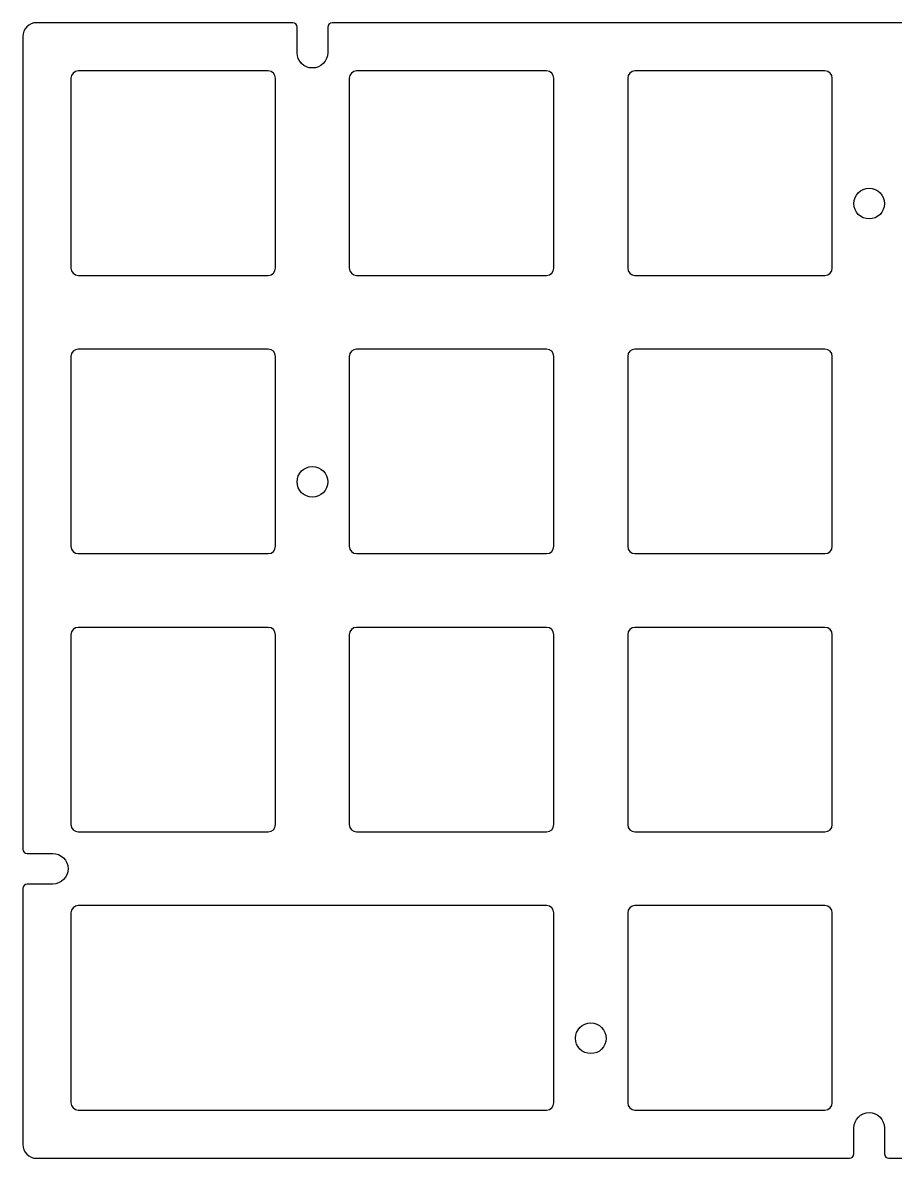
# Model space of a CAD drawing. Header units: millimetres. Extents: x -270 to 55, y 15 to 93.
# Drawn here: x -270.4 to -210.7, y 14.8 to 92.6 of the extents above; entities that cross this region are included whole.
import ezdxf

# ---------------------------------------------------------------- set-up
doc = ezdxf.new("R2010")
doc.units = ezdxf.units.MM
doc.header["$MEASUREMENT"] = 0
doc.layers.add('Layer 1', color=7, linetype='Continuous')

msp = doc.modelspace()

# ---------------------------------------------------------------- linework, layer by layer
at = {"layer": 'Layer 1'}
for points, knots in [([(-269.4598, 14.8023), (-269.9823, 14.8023), (-270.4096, 15.2299), (-270.4096, 15.7523), (-270.4096, 15.7523), (-270.4096, 15.7523), (-270.4096, 33.2774), (-270.4096, 33.2774), (-270.4096, 33.2774), (-270.4096, 33.443), (-270.2753, 33.5773), (-270.1096, 33.5773), (-270.1096, 33.5773), (-270.1096, 33.5773), (-268.3597, 33.5774), (-268.3597, 33.5774), (-268.3597, 33.5774), (-268.3597, 33.5774), (-268.3595, 33.5773), (-268.3595, 33.5773), (-268.3595, 33.5773), (-267.782, 33.5773), (-267.3096, 34.0498), (-267.3096, 34.6272), (-267.3096, 34.6272), (-267.3096, 34.6272), (-267.3096, 34.6274), (-267.3096, 34.6274), (-267.3096, 34.6274), (-267.3096, 35.2048), (-267.782, 35.6773), (-268.3595, 35.6774), (-268.3595, 35.6774), (-268.3595, 35.6774), (-268.3597, 35.6773), (-268.3597, 35.6773), (-268.3597, 35.6773), (-268.943, 35.6773), (-269.5263, 35.6773), (-270.1096, 35.6773), (-270.1096, 35.6773), (-270.2753, 35.6773), (-270.4096, 35.8116), (-270.4096, 35.9774), (-270.4096, 35.9774), (-270.4096, 35.9774), (-270.4096, 91.6021), (-270.4096, 91.6021), (-270.4096, 91.6021), (-270.4096, 92.1245), (-269.9823, 92.5521), (-269.4598, 92.5521), (-269.4598, 92.5521), (-269.4598, 92.5521), (-251.9356, 92.5521), (-251.9356, 92.5521), (-251.9356, 92.5521), (-251.7699, 92.5521), (-251.6356, 92.4178), (-251.6356, 92.2521), (-251.6356, 92.2521), (-251.6356, 92.2521), (-251.6356, 90.5022), (-251.6356, 90.5022), (-251.6356, 90.5022), (-251.6356, 90.5022), (-251.6356, 90.502), (-251.6356, 90.502), (-251.6356, 90.502), (-251.6356, 89.9245), (-251.1632, 89.4521), (-250.5858, 89.4521), (-250.5858, 89.4521), (-250.5858, 89.4521), (-250.5855, 89.4521), (-250.5855, 89.4521), (-250.5855, 89.4521), (-250.0081, 89.4521), (-249.5356, 89.9245), (-249.5356, 90.502), (-249.5356, 90.502), (-249.5356, 90.502), (-249.5356, 90.5022), (-249.5356, 90.5022), (-249.5356, 90.5022), (-249.5356, 91.1188), (-249.5356, 91.6355), (-249.5356, 92.2521), (-249.5356, 92.2521), (-249.5356, 92.4178), (-249.4013, 92.5521), (-249.2356, 92.5521), (-249.2356, 92.5521), (-249.2356, 92.5521), (-156.6853, 92.5521), (-156.6853, 92.5521), (-156.6853, 92.5521), (-156.5196, 92.5521), (-156.3853, 92.4178), (-156.3853, 92.2521), (-156.3853, 92.2521), (-156.3853, 91.6688), (-156.3853, 91.0855), (-156.3853, 90.5022), (-156.3853, 90.5022), (-156.3853, 90.5022), (-156.3853, 90.502), (-156.3853, 90.502), (-156.3853, 90.502), (-156.3853, 89.9245), (-155.9129, 89.4521), (-155.3355, 89.4521), (-155.3355, 89.4521), (-155.3355, 89.4521), (-155.3352, 89.4521), (-155.3352, 89.4521), (-155.3352, 89.4521), (-154.7578, 89.4521), (-154.2853, 89.9245), (-154.2853, 90.502), (-154.2853, 90.502), (-154.2853, 90.502), (-154.2853, 90.5022), (-154.2853, 90.5022), (-154.2853, 90.5022), (-154.2853, 91.0855), (-154.2853, 91.6688), (-154.2853, 92.2521), (-154.2853, 92.2521), (-154.2853, 92.4178), (-154.151, 92.5521), (-153.9853, 92.5521), (-153.9853, 92.5521), (-153.9853, 92.5521), (-61.435, 92.5521), (-61.435, 92.5521), (-61.435, 92.5521), (-61.2693, 92.5521), (-61.135, 92.4178), (-61.135, 92.2521), (-61.135, 92.2521), (-61.135, 91.6688), (-61.135, 91.0855), (-61.135, 90.5022), (-61.135, 90.5022), (-61.135, 90.5022), (-61.135, 90.502), (-61.135, 90.502), (-61.135, 90.502), (-61.135, 89.9245), (-60.6626, 89.4521), (-60.0852, 89.4521), (-60.0852, 89.4521), (-60.0852, 89.4521), (-60.0849, 89.4521), (-60.0849, 89.4521), (-60.0849, 89.4521), (-59.5075, 89.4521), (-59.035, 89.9245), (-59.035, 90.502), (-59.035, 90.502), (-59.035, 90.502), (-59.035, 90.5022), (-59.035, 90.5022), (-59.035, 90.5022), (-59.035, 90.5022), (-59.035, 92.2521), (-59.035, 92.2521), (-59.035, 92.2521), (-59.035, 92.4178), (-58.9007, 92.5521), (-58.735, 92.5521), (-58.735, 92.5521), (-58.735, 92.5521), (33.8151, 92.5521), (33.8151, 92.5521), (33.8151, 92.5521), (33.9808, 92.5521), (34.1151, 92.4178), (34.1151, 92.2521), (34.1151, 92.2521), (34.1151, 91.6688), (34.1151, 91.0855), (34.1151, 90.5022), (34.1151, 90.5022), (34.1151, 90.5022), (34.1151, 90.502), (34.1151, 90.502), (34.1151, 90.502), (34.1151, 89.9245), (34.5875, 89.4521), (35.1649, 89.4521), (35.1649, 89.4521), (35.1649, 89.4521), (35.1652, 89.4521), (35.1652, 89.4521), (35.1652, 89.4521), (35.7426, 89.4521), (36.2151, 89.9245), (36.2151, 90.502), (36.2151, 90.502), (36.2151, 90.502), (36.2151, 90.5022), (36.2151, 90.5022), (36.2151, 90.5022), (36.2151, 91.0855), (36.2151, 91.6688), (36.2151, 92.2521), (36.2151, 92.2521), (36.2151, 92.4178), (36.3494, 92.5521), (36.5151, 92.5521), (36.5151, 92.5521), (36.5151, 92.5521), (54.0404, 92.5521), (54.0404, 92.5521), (54.0404, 92.5521), (54.5629, 92.5521), (54.9902, 92.1245), (54.9902, 91.6021), (54.9902, 91.6021), (54.9902, 91.6021), (54.9902, 35.9773), (54.9902, 35.9773), (54.9902, 35.9773), (54.9902, 35.8116), (54.8559, 35.6773), (54.6902, 35.6773), (54.6902, 35.6773), (54.1069, 35.6773), (53.5236, 35.6773), (52.9403, 35.6773), (52.9403, 35.6773), (52.9403, 35.6773), (52.9401, 35.6773), (52.9401, 35.6773), (52.9401, 35.6773), (52.3626, 35.6773), (51.8902, 35.2048), (51.8902, 34.6274), (51.8902, 34.6274), (51.8902, 34.6274), (51.8902, 34.6271), (51.8902, 34.6271), (51.8902, 34.6271), (51.8902, 34.0497), (52.3626, 33.5773), (52.9401, 33.5773), (52.9401, 33.5773), (52.9401, 33.5773), (52.9403, 33.5773), (52.9403, 33.5773), (52.9403, 33.5773), (53.5236, 33.5773), (54.1069, 33.5773), (54.6902, 33.5773), (54.6902, 33.5773), (54.8559, 33.5773), (54.9902, 33.443), (54.9902, 33.2773), (54.9902, 33.2773), (54.9902, 33.2773), (54.9902, 15.7523), (54.9902, 15.7523), (54.9902, 15.7523), (54.9902, 15.2299), (54.5629, 14.8023), (54.0404, 14.8023), (54.0404, 14.8023), (54.0404, 14.8023), (-1.584, 14.8023), (-1.584, 14.8023), (-1.584, 14.8023), (-1.7497, 14.8023), (-1.884, 14.9366), (-1.884, 15.1023), (-1.884, 15.1023), (-1.884, 15.6856), (-1.884, 16.2931), (-1.884, 16.8764), (-1.884, 16.8764), (-1.884, 16.8764), (-1.884, 16.8766), (-1.884, 16.8766), (-1.884, 16.8766), (-1.884, 17.4541), (-2.3564, 17.9265), (-2.9338, 17.9265), (-2.9338, 17.9265), (-2.9338, 17.9265), (-2.9341, 17.9265), (-2.9341, 17.9265), (-2.9341, 17.9265), (-3.5115, 17.9265), (-3.984, 17.4541), (-3.984, 16.8766), (-3.984, 16.8766), (-3.984, 16.8766), (-3.984, 16.8764), (-3.984, 16.8764), (-3.984, 16.8764), (-3.984, 16.2931), (-3.984, 15.6856), (-3.984, 15.1023), (-3.984, 15.1023), (-3.984, 14.9366), (-4.1183, 14.8023), (-4.284, 14.8023), (-4.284, 14.8023), (-4.284, 14.8023), (-102.0058, 14.8023), (-102.0058, 14.8023), (-102.0058, 14.8023), (-102.1715, 14.8023), (-102.3058, 14.9366), (-102.3058, 15.1023), (-102.3058, 15.1023), (-102.3058, 15.6939), (-102.3058, 16.2856), (-102.3058, 16.8772), (-102.3058, 16.8772), (-102.3058, 16.8772), (-102.3058, 16.8774), (-102.3058, 16.8774), (-102.3058, 16.8774), (-102.3058, 17.4549), (-102.7782, 17.9273), (-103.3556, 17.9273), (-103.3556, 17.9273), (-103.3556, 17.9273), (-103.3559, 17.9273), (-103.3559, 17.9273), (-103.3559, 17.9273), (-103.9333, 17.9273), (-104.4058, 17.4549), (-104.4058, 16.8774), (-104.4058, 16.8774), (-104.4058, 16.8774), (-104.4058, 16.8772), (-104.4058, 16.8772), (-104.4058, 16.8772), (-104.4058, 16.2856), (-104.4058, 15.6939), (-104.4058, 15.1023), (-104.4058, 15.1023), (-104.4058, 14.9366), (-104.5401, 14.8023), (-104.7058, 14.8023), (-104.7058, 14.8023), (-104.7058, 14.8023), (-211.1321, 14.8023), (-211.1321, 14.8023), (-211.1321, 14.8023), (-211.2978, 14.8023), (-211.4321, 14.9366), (-211.4321, 15.1023), (-211.4321, 15.1023), (-211.4321, 15.6939), (-211.4321, 16.2856), (-211.4321, 16.8772), (-211.4321, 16.8772), (-211.4321, 16.8772), (-211.4321, 16.8774), (-211.4321, 16.8774), (-211.4321, 16.8774), (-211.4321, 17.4549), (-211.9045, 17.9273), (-212.4819, 17.9273), (-212.4819, 17.9273), (-212.4819, 17.9273), (-212.4822, 17.9273), (-212.4822, 17.9273), (-212.4822, 17.9273), (-213.0596, 17.9273), (-213.5321, 17.4549), (-213.5321, 16.8774), (-213.5321, 16.8774), (-213.5321, 16.8774), (-213.5321, 16.8772), (-213.5321, 16.8772), (-213.5321, 16.8772), (-213.5321, 16.2856), (-213.5321, 15.6939), (-213.5321, 15.1023), (-213.5321, 15.1023), (-213.5321, 14.9366), (-213.6664, 14.8023), (-213.8321, 14.8023), (-213.8321, 14.8023), (-213.8321, 14.8023), (-269.4598, 14.8023), (-269.4598, 14.8023)], [0, 0, 0, 0, 0.010101, 0.010101, 0.010101, 0.010101, 0.020202, 0.020202, 0.020202, 0.020202, 0.030303, 0.030303, 0.030303, 0.030303, 0.040404, 0.040404, 0.040404, 0.040404, 0.0505051, 0.0505051, 0.0505051, 0.0505051, 0.0606061, 0.0606061, 0.0606061, 0.0606061, 0.0707071, 0.0707071, 0.0707071, 0.0707071, 0.0808081, 0.0808081, 0.0808081, 0.0808081, 0.0909091, 0.0909091, 0.0909091, 0.0909091, 0.1010101, 0.1010101, 0.1010101, 0.1010101, 0.1111111, 0.1111111, 0.1111111, 0.1111111, 0.1212121, 0.1212121, 0.1212121, 0.1212121, 0.1313131, 0.1313131, 0.1313131, 0.1313131, 0.1414141, 0.1414141, 0.1414141, 0.1414141, 0.1515152, 0.1515152, 0.1515152, 0.1515152, 0.1616162, 0.1616162, 0.1616162, 0.1616162, 0.1717172, 0.1717172, 0.1717172, 0.1717172, 0.1818182, 0.1818182, 0.1818182, 0.1818182, 0.1919192, 0.1919192, 0.1919192, 0.1919192, 0.2020202, 0.2020202, 0.2020202, 0.2020202, 0.2121212, 0.2121212, 0.2121212, 0.2121212, 0.2222222, 0.2222222, 0.2222222, 0.2222222, 0.2323232, 0.2323232, 0.2323232, 0.2323232, 0.2424242, 0.2424242, 0.2424242, 0.2424242, 0.2525253, 0.2525253, 0.2525253, 0.2525253, 0.2626263, 0.2626263, 0.2626263, 0.2626263, 0.2727273, 0.2727273, 0.2727273, 0.2727273, 0.2828283, 0.2828283, 0.2828283, 0.2828283, 0.2929293, 0.2929293, 0.2929293, 0.2929293, 0.3030303, 0.3030303, 0.3030303, 0.3030303, 0.3131313, 0.3131313, 0.3131313, 0.3131313, 0.3232323, 0.3232323, 0.3232323, 0.3232323, 0.3333333, 0.3333333, 0.3333333, 0.3333333, 0.3434343, 0.3434343, 0.3434343, 0.3434343, 0.3535354, 0.3535354, 0.3535354, 0.3535354, 0.3636364, 0.3636364, 0.3636364, 0.3636364, 0.3737374, 0.3737374, 0.3737374, 0.3737374, 0.3838384, 0.3838384, 0.3838384, 0.3838384, 0.3939394, 0.3939394, 0.3939394, 0.3939394, 0.4040404, 0.4040404, 0.4040404, 0.4040404, 0.4141414, 0.4141414, 0.4141414, 0.4141414, 0.4242424, 0.4242424, 0.4242424, 0.4242424, 0.4343434, 0.4343434, 0.4343434, 0.4343434, 0.4444444, 0.4444444, 0.4444444, 0.4444444, 0.4545455, 0.4545455, 0.4545455, 0.4545455, 0.4646465, 0.4646465, 0.4646465, 0.4646465, 0.4747475, 0.4747475, 0.4747475, 0.4747475, 0.4848485, 0.4848485, 0.4848485, 0.4848485, 0.4949495, 0.4949495, 0.4949495, 0.4949495, 0.5050505, 0.5050505, 0.5050505, 0.5050505, 0.5151515, 0.5151515, 0.5151515, 0.5151515, 0.5252525, 0.5252525, 0.5252525, 0.5252525, 0.5353535, 0.5353535, 0.5353535, 0.5353535, 0.5454545, 0.5454545, 0.5454545, 0.5454545, 0.5555556, 0.5555556, 0.5555556, 0.5555556, 0.5656566, 0.5656566, 0.5656566, 0.5656566, 0.5757576, 0.5757576, 0.5757576, 0.5757576, 0.5858586, 0.5858586, 0.5858586, 0.5858586, 0.5959596, 0.5959596, 0.5959596, 0.5959596, 0.6060606, 0.6060606, 0.6060606, 0.6060606, 0.6161616, 0.6161616, 0.6161616, 0.6161616, 0.6262626, 0.6262626, 0.6262626, 0.6262626, 0.6363636, 0.6363636, 0.6363636, 0.6363636, 0.6464646, 0.6464646, 0.6464646, 0.6464646, 0.6565657, 0.6565657, 0.6565657, 0.6565657, 0.6666667, 0.6666667, 0.6666667, 0.6666667, 0.6767677, 0.6767677, 0.6767677, 0.6767677, 0.6868687, 0.6868687, 0.6868687, 0.6868687, 0.6969697, 0.6969697, 0.6969697, 0.6969697, 0.7070707, 0.7070707, 0.7070707, 0.7070707, 0.7171717, 0.7171717, 0.7171717, 0.7171717, 0.7272727, 0.7272727, 0.7272727, 0.7272727, 0.7373737, 0.7373737, 0.7373737, 0.7373737, 0.7474747, 0.7474747, 0.7474747, 0.7474747, 0.7575758, 0.7575758, 0.7575758, 0.7575758, 0.7676768, 0.7676768, 0.7676768, 0.7676768, 0.7777778, 0.7777778, 0.7777778, 0.7777778, 0.7878788, 0.7878788, 0.7878788, 0.7878788, 0.7979798, 0.7979798, 0.7979798, 0.7979798, 0.8080808, 0.8080808, 0.8080808, 0.8080808, 0.8181818, 0.8181818, 0.8181818, 0.8181818, 0.8282828, 0.8282828, 0.8282828, 0.8282828, 0.8383838, 0.8383838, 0.8383838, 0.8383838, 0.8484848, 0.8484848, 0.8484848, 0.8484848, 0.8585859, 0.8585859, 0.8585859, 0.8585859, 0.8686869, 0.8686869, 0.8686869, 0.8686869, 0.8787879, 0.8787879, 0.8787879, 0.8787879, 0.8888889, 0.8888889, 0.8888889, 0.8888889, 0.8989899, 0.8989899, 0.8989899, 0.8989899, 0.9090909, 0.9090909, 0.9090909, 0.9090909, 0.9191919, 0.9191919, 0.9191919, 0.9191919, 0.9292929, 0.9292929, 0.9292929, 0.9292929, 0.9393939, 0.9393939, 0.9393939, 0.9393939, 0.9494949, 0.9494949, 0.9494949, 0.9494949, 0.959596, 0.959596, 0.959596, 0.959596, 0.969697, 0.969697, 0.969697, 0.969697, 0.979798, 0.979798, 0.979798, 0.979798, 1, 1, 1, 1]), ([(-266.6097, 89.2519), (-266.6097, 89.2519), (-253.6095, 89.2519), (-253.6095, 89.2519), (-253.6095, 89.2519), (-253.3345, 89.2519), (-253.1096, 89.0269), (-253.1096, 88.7519), (-253.1096, 88.7519), (-253.1096, 88.7519), (-253.1096, 75.7519), (-253.1096, 75.7519), (-253.1096, 75.7519), (-253.1096, 75.4769), (-253.3345, 75.2519), (-253.6095, 75.2519), (-253.6095, 75.2519), (-253.6095, 75.2519), (-266.6097, 75.2519), (-266.6097, 75.2519), (-266.6097, 75.2519), (-266.8847, 75.2519), (-267.1096, 75.4769), (-267.1096, 75.7519), (-267.1096, 75.7519), (-267.1096, 75.7519), (-267.1096, 88.7519), (-267.1096, 88.7519), (-267.1096, 88.7519), (-267.1096, 89.0269), (-266.8847, 89.2519), (-266.6097, 89.2519)], [0, 0, 0, 0, 0.1111111, 0.1111111, 0.1111111, 0.1111111, 0.2222222, 0.2222222, 0.2222222, 0.2222222, 0.3333333, 0.3333333, 0.3333333, 0.3333333, 0.4444444, 0.4444444, 0.4444444, 0.4444444, 0.5555556, 0.5555556, 0.5555556, 0.5555556, 0.6666667, 0.6666667, 0.6666667, 0.6666667, 0.7777778, 0.7777778, 0.7777778, 0.7777778, 1, 1, 1, 1]), ([(-247.5598, 89.2519), (-247.5598, 89.2519), (-234.5596, 89.2519), (-234.5596, 89.2519), (-234.5596, 89.2519), (-234.2846, 89.2519), (-234.0597, 89.0269), (-234.0597, 88.7519), (-234.0597, 88.7519), (-234.0597, 88.7519), (-234.0597, 75.7519), (-234.0597, 75.7519), (-234.0597, 75.7519), (-234.0597, 75.4769), (-234.2846, 75.2519), (-234.5596, 75.2519), (-234.5596, 75.2519), (-234.5596, 75.2519), (-247.5598, 75.2519), (-247.5598, 75.2519), (-247.5598, 75.2519), (-247.8348, 75.2519), (-248.0597, 75.4769), (-248.0597, 75.7519), (-248.0597, 75.7519), (-248.0597, 75.7519), (-248.0597, 88.7519), (-248.0597, 88.7519), (-248.0597, 88.7519), (-248.0597, 89.0269), (-247.8348, 89.2519), (-247.5598, 89.2519)], [0, 0, 0, 0, 0.1111111, 0.1111111, 0.1111111, 0.1111111, 0.2222222, 0.2222222, 0.2222222, 0.2222222, 0.3333333, 0.3333333, 0.3333333, 0.3333333, 0.4444444, 0.4444444, 0.4444444, 0.4444444, 0.5555556, 0.5555556, 0.5555556, 0.5555556, 0.6666667, 0.6666667, 0.6666667, 0.6666667, 0.7777778, 0.7777778, 0.7777778, 0.7777778, 1, 1, 1, 1]), ([(-228.5096, 89.2519), (-228.5096, 89.2519), (-215.5094, 89.2519), (-215.5094, 89.2519), (-215.5094, 89.2519), (-215.2344, 89.2519), (-215.0095, 89.0269), (-215.0095, 88.7519), (-215.0095, 88.7519), (-215.0095, 88.7519), (-215.0095, 75.7519), (-215.0095, 75.7519), (-215.0095, 75.7519), (-215.0095, 75.4769), (-215.2344, 75.2519), (-215.5094, 75.2519), (-215.5094, 75.2519), (-215.5094, 75.2519), (-228.5096, 75.2519), (-228.5096, 75.2519), (-228.5096, 75.2519), (-228.7846, 75.2519), (-229.0095, 75.4769), (-229.0095, 75.7519), (-229.0095, 75.7519), (-229.0095, 75.7519), (-229.0095, 88.7519), (-229.0095, 88.7519), (-229.0095, 88.7519), (-229.0095, 89.0269), (-228.7846, 89.2519), (-228.5096, 89.2519)], [0, 0, 0, 0, 0.1111111, 0.1111111, 0.1111111, 0.1111111, 0.2222222, 0.2222222, 0.2222222, 0.2222222, 0.3333333, 0.3333333, 0.3333333, 0.3333333, 0.4444444, 0.4444444, 0.4444444, 0.4444444, 0.5555556, 0.5555556, 0.5555556, 0.5555556, 0.6666667, 0.6666667, 0.6666667, 0.6666667, 0.7777778, 0.7777778, 0.7777778, 0.7777778, 1, 1, 1, 1]), ([(-212.4844, 81.2174), (-213.0643, 81.2174), (-213.5344, 80.7473), (-213.5344, 80.1674), (-213.5344, 80.1674), (-213.5344, 79.5875), (-213.0643, 79.1174), (-212.4844, 79.1174), (-212.4844, 79.1174), (-211.9045, 79.1174), (-211.4344, 79.5875), (-211.4344, 80.1674), (-211.4344, 80.1674), (-211.4344, 80.7473), (-211.9045, 81.2174), (-212.4844, 81.2174)], [0, 0, 0, 0, 0.2, 0.2, 0.2, 0.2, 0.4, 0.4, 0.4, 0.4, 0.6, 0.6, 0.6, 0.6, 1, 1, 1, 1]), ([(-266.6097, 70.2024), (-266.6097, 70.2024), (-253.6095, 70.2024), (-253.6095, 70.2024), (-253.6095, 70.2024), (-253.3345, 70.2024), (-253.1096, 69.9774), (-253.1096, 69.7024), (-253.1096, 69.7024), (-253.1096, 69.7024), (-253.1096, 56.7024), (-253.1096, 56.7024), (-253.1096, 56.7024), (-253.1096, 56.4274), (-253.3345, 56.2024), (-253.6095, 56.2024), (-253.6095, 56.2024), (-253.6095, 56.2024), (-266.6097, 56.2024), (-266.6097, 56.2024), (-266.6097, 56.2024), (-266.8847, 56.2024), (-267.1096, 56.4274), (-267.1096, 56.7024), (-267.1096, 56.7024), (-267.1096, 56.7024), (-267.1096, 69.7024), (-267.1096, 69.7024), (-267.1096, 69.7024), (-267.1096, 69.9774), (-266.8847, 70.2024), (-266.6097, 70.2024)], [0, 0, 0, 0, 0.1111111, 0.1111111, 0.1111111, 0.1111111, 0.2222222, 0.2222222, 0.2222222, 0.2222222, 0.3333333, 0.3333333, 0.3333333, 0.3333333, 0.4444444, 0.4444444, 0.4444444, 0.4444444, 0.5555556, 0.5555556, 0.5555556, 0.5555556, 0.6666667, 0.6666667, 0.6666667, 0.6666667, 0.7777778, 0.7777778, 0.7777778, 0.7777778, 1, 1, 1, 1]), ([(-247.5598, 70.2024), (-247.5598, 70.2024), (-234.5596, 70.2024), (-234.5596, 70.2024), (-234.5596, 70.2024), (-234.2846, 70.2024), (-234.0597, 69.9774), (-234.0597, 69.7024), (-234.0597, 69.7024), (-234.0597, 69.7024), (-234.0597, 56.7024), (-234.0597, 56.7024), (-234.0597, 56.7024), (-234.0597, 56.4274), (-234.2846, 56.2024), (-234.5596, 56.2024), (-234.5596, 56.2024), (-234.5596, 56.2024), (-247.5598, 56.2024), (-247.5598, 56.2024), (-247.5598, 56.2024), (-247.8348, 56.2024), (-248.0597, 56.4274), (-248.0597, 56.7024), (-248.0597, 56.7024), (-248.0597, 56.7024), (-248.0597, 69.7024), (-248.0597, 69.7024), (-248.0597, 69.7024), (-248.0597, 69.9774), (-247.8348, 70.2024), (-247.5598, 70.2024)], [0, 0, 0, 0, 0.1111111, 0.1111111, 0.1111111, 0.1111111, 0.2222222, 0.2222222, 0.2222222, 0.2222222, 0.3333333, 0.3333333, 0.3333333, 0.3333333, 0.4444444, 0.4444444, 0.4444444, 0.4444444, 0.5555556, 0.5555556, 0.5555556, 0.5555556, 0.6666667, 0.6666667, 0.6666667, 0.6666667, 0.7777778, 0.7777778, 0.7777778, 0.7777778, 1, 1, 1, 1]), ([(-228.5096, 70.2024), (-228.5096, 70.2024), (-215.5094, 70.2024), (-215.5094, 70.2024), (-215.5094, 70.2024), (-215.2344, 70.2024), (-215.0095, 69.9774), (-215.0095, 69.7024), (-215.0095, 69.7024), (-215.0095, 69.7024), (-215.0095, 56.7024), (-215.0095, 56.7024), (-215.0095, 56.7024), (-215.0095, 56.4274), (-215.2344, 56.2024), (-215.5094, 56.2024), (-215.5094, 56.2024), (-215.5094, 56.2024), (-228.5096, 56.2024), (-228.5096, 56.2024), (-228.5096, 56.2024), (-228.7846, 56.2024), (-229.0095, 56.4274), (-229.0095, 56.7024), (-229.0095, 56.7024), (-229.0095, 56.7024), (-229.0095, 69.7024), (-229.0095, 69.7024), (-229.0095, 69.7024), (-229.0095, 69.9774), (-228.7846, 70.2024), (-228.5096, 70.2024)], [0, 0, 0, 0, 0.1111111, 0.1111111, 0.1111111, 0.1111111, 0.2222222, 0.2222222, 0.2222222, 0.2222222, 0.3333333, 0.3333333, 0.3333333, 0.3333333, 0.4444444, 0.4444444, 0.4444444, 0.4444444, 0.5555556, 0.5555556, 0.5555556, 0.5555556, 0.6666667, 0.6666667, 0.6666667, 0.6666667, 0.7777778, 0.7777778, 0.7777778, 0.7777778, 1, 1, 1, 1]), ([(-250.5844, 62.1674), (-251.1643, 62.1674), (-251.6344, 61.6973), (-251.6344, 61.1174), (-251.6344, 61.1174), (-251.6344, 60.5375), (-251.1643, 60.0674), (-250.5844, 60.0674), (-250.5844, 60.0674), (-250.0045, 60.0674), (-249.5344, 60.5375), (-249.5344, 61.1174), (-249.5344, 61.1174), (-249.5344, 61.6973), (-250.0045, 62.1674), (-250.5844, 62.1674)], [0, 0, 0, 0, 0.2, 0.2, 0.2, 0.2, 0.4, 0.4, 0.4, 0.4, 0.6, 0.6, 0.6, 0.6, 1, 1, 1, 1]), ([(-266.6097, 51.1524), (-266.6097, 51.1524), (-253.6095, 51.1524), (-253.6095, 51.1524), (-253.6095, 51.1524), (-253.3345, 51.1524), (-253.1096, 50.9274), (-253.1096, 50.6524), (-253.1096, 50.6524), (-253.1096, 50.6524), (-253.1096, 37.6524), (-253.1096, 37.6524), (-253.1096, 37.6524), (-253.1096, 37.3774), (-253.3345, 37.1524), (-253.6095, 37.1524), (-253.6095, 37.1524), (-253.6095, 37.1524), (-266.6097, 37.1524), (-266.6097, 37.1524), (-266.6097, 37.1524), (-266.8847, 37.1524), (-267.1096, 37.3774), (-267.1096, 37.6524), (-267.1096, 37.6524), (-267.1096, 37.6524), (-267.1096, 50.6524), (-267.1096, 50.6524), (-267.1096, 50.6524), (-267.1096, 50.9274), (-266.8847, 51.1524), (-266.6097, 51.1524)], [0, 0, 0, 0, 0.1111111, 0.1111111, 0.1111111, 0.1111111, 0.2222222, 0.2222222, 0.2222222, 0.2222222, 0.3333333, 0.3333333, 0.3333333, 0.3333333, 0.4444444, 0.4444444, 0.4444444, 0.4444444, 0.5555556, 0.5555556, 0.5555556, 0.5555556, 0.6666667, 0.6666667, 0.6666667, 0.6666667, 0.7777778, 0.7777778, 0.7777778, 0.7777778, 1, 1, 1, 1]), ([(-247.5598, 51.1524), (-247.5598, 51.1524), (-234.5596, 51.1524), (-234.5596, 51.1524), (-234.5596, 51.1524), (-234.2846, 51.1524), (-234.0597, 50.9274), (-234.0597, 50.6524), (-234.0597, 50.6524), (-234.0597, 50.6524), (-234.0597, 37.6524), (-234.0597, 37.6524), (-234.0597, 37.6524), (-234.0597, 37.3774), (-234.2846, 37.1524), (-234.5596, 37.1524), (-234.5596, 37.1524), (-234.5596, 37.1524), (-247.5598, 37.1524), (-247.5598, 37.1524), (-247.5598, 37.1524), (-247.8348, 37.1524), (-248.0597, 37.3774), (-248.0597, 37.6524), (-248.0597, 37.6524), (-248.0597, 37.6524), (-248.0597, 50.6524), (-248.0597, 50.6524), (-248.0597, 50.6524), (-248.0597, 50.9274), (-247.8348, 51.1524), (-247.5598, 51.1524)], [0, 0, 0, 0, 0.1111111, 0.1111111, 0.1111111, 0.1111111, 0.2222222, 0.2222222, 0.2222222, 0.2222222, 0.3333333, 0.3333333, 0.3333333, 0.3333333, 0.4444444, 0.4444444, 0.4444444, 0.4444444, 0.5555556, 0.5555556, 0.5555556, 0.5555556, 0.6666667, 0.6666667, 0.6666667, 0.6666667, 0.7777778, 0.7777778, 0.7777778, 0.7777778, 1, 1, 1, 1]), ([(-228.5096, 51.1524), (-228.5096, 51.1524), (-215.5094, 51.1524), (-215.5094, 51.1524), (-215.5094, 51.1524), (-215.2344, 51.1524), (-215.0095, 50.9274), (-215.0095, 50.6524), (-215.0095, 50.6524), (-215.0095, 50.6524), (-215.0095, 37.6524), (-215.0095, 37.6524), (-215.0095, 37.6524), (-215.0095, 37.3774), (-215.2344, 37.1524), (-215.5094, 37.1524), (-215.5094, 37.1524), (-215.5094, 37.1524), (-228.5096, 37.1524), (-228.5096, 37.1524), (-228.5096, 37.1524), (-228.7846, 37.1524), (-229.0095, 37.3774), (-229.0095, 37.6524), (-229.0095, 37.6524), (-229.0095, 37.6524), (-229.0095, 50.6524), (-229.0095, 50.6524), (-229.0095, 50.6524), (-229.0095, 50.9274), (-228.7846, 51.1524), (-228.5096, 51.1524)], [0, 0, 0, 0, 0.1111111, 0.1111111, 0.1111111, 0.1111111, 0.2222222, 0.2222222, 0.2222222, 0.2222222, 0.3333333, 0.3333333, 0.3333333, 0.3333333, 0.4444444, 0.4444444, 0.4444444, 0.4444444, 0.5555556, 0.5555556, 0.5555556, 0.5555556, 0.6666667, 0.6666667, 0.6666667, 0.6666667, 0.7777778, 0.7777778, 0.7777778, 0.7777778, 1, 1, 1, 1]), ([(-266.6098, 32.1025), (-266.6098, 32.1025), (-234.5596, 32.1025), (-234.5596, 32.1025), (-234.5596, 32.1025), (-234.2846, 32.1025), (-234.0597, 31.8774), (-234.0597, 31.6025), (-234.0597, 31.6025), (-234.0597, 31.6025), (-234.0597, 18.6025), (-234.0597, 18.6025), (-234.0597, 18.6025), (-234.0597, 18.3276), (-234.2847, 18.1025), (-234.5596, 18.1025), (-234.5596, 18.1025), (-234.5596, 18.1025), (-266.6098, 18.1025), (-266.6098, 18.1025), (-266.6098, 18.1025), (-266.8847, 18.1025), (-267.1097, 18.3275), (-267.1097, 18.6025), (-267.1097, 18.6025), (-267.1097, 18.6025), (-267.1097, 31.6025), (-267.1097, 31.6025), (-267.1097, 31.6025), (-267.1097, 31.8775), (-266.8848, 32.1025), (-266.6098, 32.1025)], [0, 0, 0, 0, 0.1111111, 0.1111111, 0.1111111, 0.1111111, 0.2222222, 0.2222222, 0.2222222, 0.2222222, 0.3333333, 0.3333333, 0.3333333, 0.3333333, 0.4444444, 0.4444444, 0.4444444, 0.4444444, 0.5555556, 0.5555556, 0.5555556, 0.5555556, 0.6666667, 0.6666667, 0.6666667, 0.6666667, 0.7777778, 0.7777778, 0.7777778, 0.7777778, 1, 1, 1, 1]), ([(-228.5096, 32.1025), (-228.5096, 32.1025), (-215.5094, 32.1025), (-215.5094, 32.1025), (-215.5094, 32.1025), (-215.2344, 32.1025), (-215.0095, 31.8775), (-215.0095, 31.6025), (-215.0095, 31.6025), (-215.0095, 31.6025), (-215.0095, 18.6025), (-215.0095, 18.6025), (-215.0095, 18.6025), (-215.0095, 18.3275), (-215.2344, 18.1025), (-215.5094, 18.1025), (-215.5094, 18.1025), (-215.5094, 18.1025), (-228.5096, 18.1025), (-228.5096, 18.1025), (-228.5096, 18.1025), (-228.7846, 18.1025), (-229.0095, 18.3275), (-229.0095, 18.6025), (-229.0095, 18.6025), (-229.0095, 18.6025), (-229.0095, 31.6025), (-229.0095, 31.6025), (-229.0095, 31.6025), (-229.0095, 31.8775), (-228.7846, 32.1025), (-228.5096, 32.1025)], [0, 0, 0, 0, 0.1111111, 0.1111111, 0.1111111, 0.1111111, 0.2222222, 0.2222222, 0.2222222, 0.2222222, 0.3333333, 0.3333333, 0.3333333, 0.3333333, 0.4444444, 0.4444444, 0.4444444, 0.4444444, 0.5555556, 0.5555556, 0.5555556, 0.5555556, 0.6666667, 0.6666667, 0.6666667, 0.6666667, 0.7777778, 0.7777778, 0.7777778, 0.7777778, 1, 1, 1, 1]), ([(-231.5346, 24.067), (-232.1145, 24.067), (-232.5846, 23.5969), (-232.5846, 23.017), (-232.5846, 23.017), (-232.5846, 22.4371), (-232.1145, 21.967), (-231.5346, 21.967), (-231.5346, 21.967), (-230.9547, 21.967), (-230.4846, 22.4371), (-230.4846, 23.017), (-230.4846, 23.017), (-230.4846, 23.5969), (-230.9547, 24.067), (-231.5346, 24.067)], [0, 0, 0, 0, 0.2, 0.2, 0.2, 0.2, 0.4, 0.4, 0.4, 0.4, 0.6, 0.6, 0.6, 0.6, 1, 1, 1, 1])]:
    msp.add_open_spline(points, degree=3, knots=knots, dxfattribs=at)

doc.saveas('drawing.dxf')
